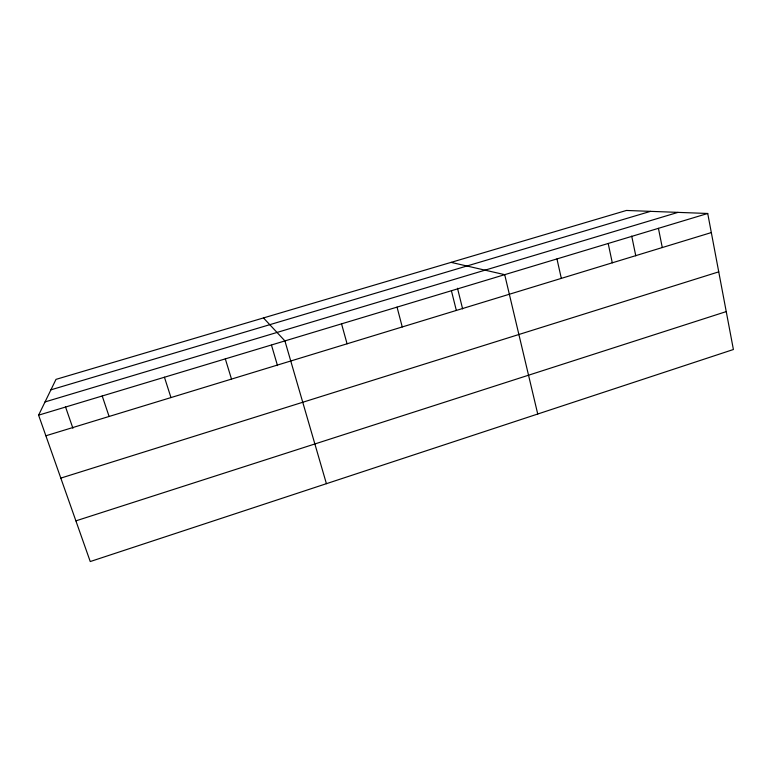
<?xml version="1.0" encoding="UTF-8"?>
<svg xmlns="http://www.w3.org/2000/svg" width="772" height="772" viewBox="0 0 772 772"><rect width="100%" height="100%" fill="white"/><g stroke="black" fill="none" stroke-linecap="round" stroke-linejoin="round"><path stroke-width="1.16" d="M38.6 415.162L55.999 379.37L626.41 210.457L707.721 213.477L733.4 349.513L90.247 561.543L38.6 415.162L707.721 213.477M75.897 520.859L726.24 311.598M60.814 478.109L718.742 271.85M45.876 435.775L711.321 232.575M45.037 401.923L677.999 212.377M50.913 389.831L650.506 211.354M451.07 262.374L504.705 274.668L537.737 414.014M263.484 317.929L284.916 340.915L326.411 483.687M65.533 406.931L72.915 428.267M102.213 395.988L109.103 416.475M164.436 377.228L170.969 397.58M225.318 358.883L231.504 379.091M271.503 345.2L277.505 365.61M341.542 323.844L347.072 343.801M397.04 307.121L402.251 326.952M451.408 290.735L456.339 310.44M457.497 288.255L462.621 308.906M556.959 258.919L561.321 278.374M608.191 243.479L612.293 262.818M631.708 236.097L635.79 255.85M658.429 228.329L662.279 247.551"/></g></svg>
